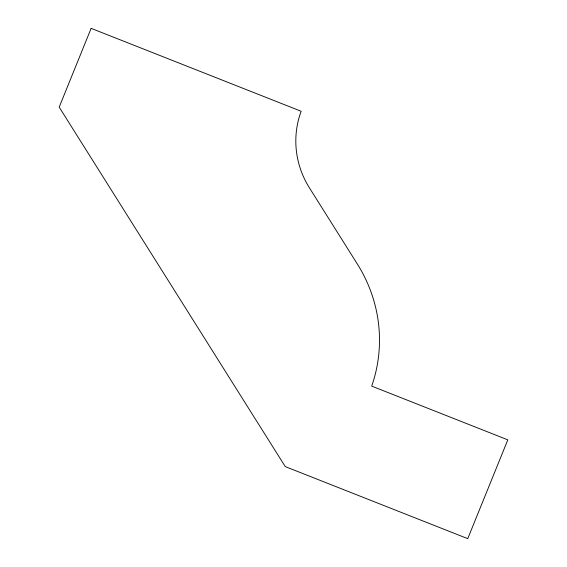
<?xml version="1.0" encoding="UTF-8"?>
<svg xmlns="http://www.w3.org/2000/svg" width="567" height="567" viewBox="0 0 567 567"><rect width="100%" height="100%" fill="white"/><g stroke="black" fill="none" stroke-linecap="round" stroke-linejoin="round"><path stroke-width="0.85" d="M91.131 28.35L59.195 107.142L285.265 466.606L467.754 538.65L507.805 439.85L371.704 386.113A148.887 143.947 14 0 0 357.401 264.13L309.419 187.84A91.62 88.587 14 0 1 301.155 111.267L91.131 28.35"/></g></svg>
